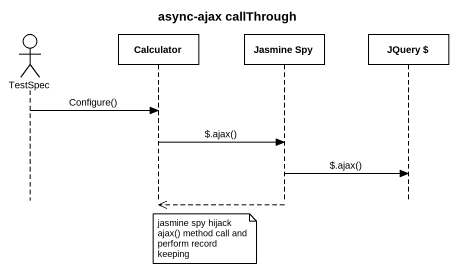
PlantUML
@startuml
title async-ajax callThrough
hide footbox
actor TestSpec
participant Calculator
participant "Jasmine Spy" as Jasmine_Spy
participant "JQuery $" as JQuery

TestSpec -> Calculator : Configure()
Calculator -> Jasmine_Spy : $.ajax()
Jasmine_Spy -> JQuery : $.ajax()
Jasmine_Spy -->> Calculator
note over Calculator : jasmine spy hijack ajax() method call and perform record keeping
@enduml
